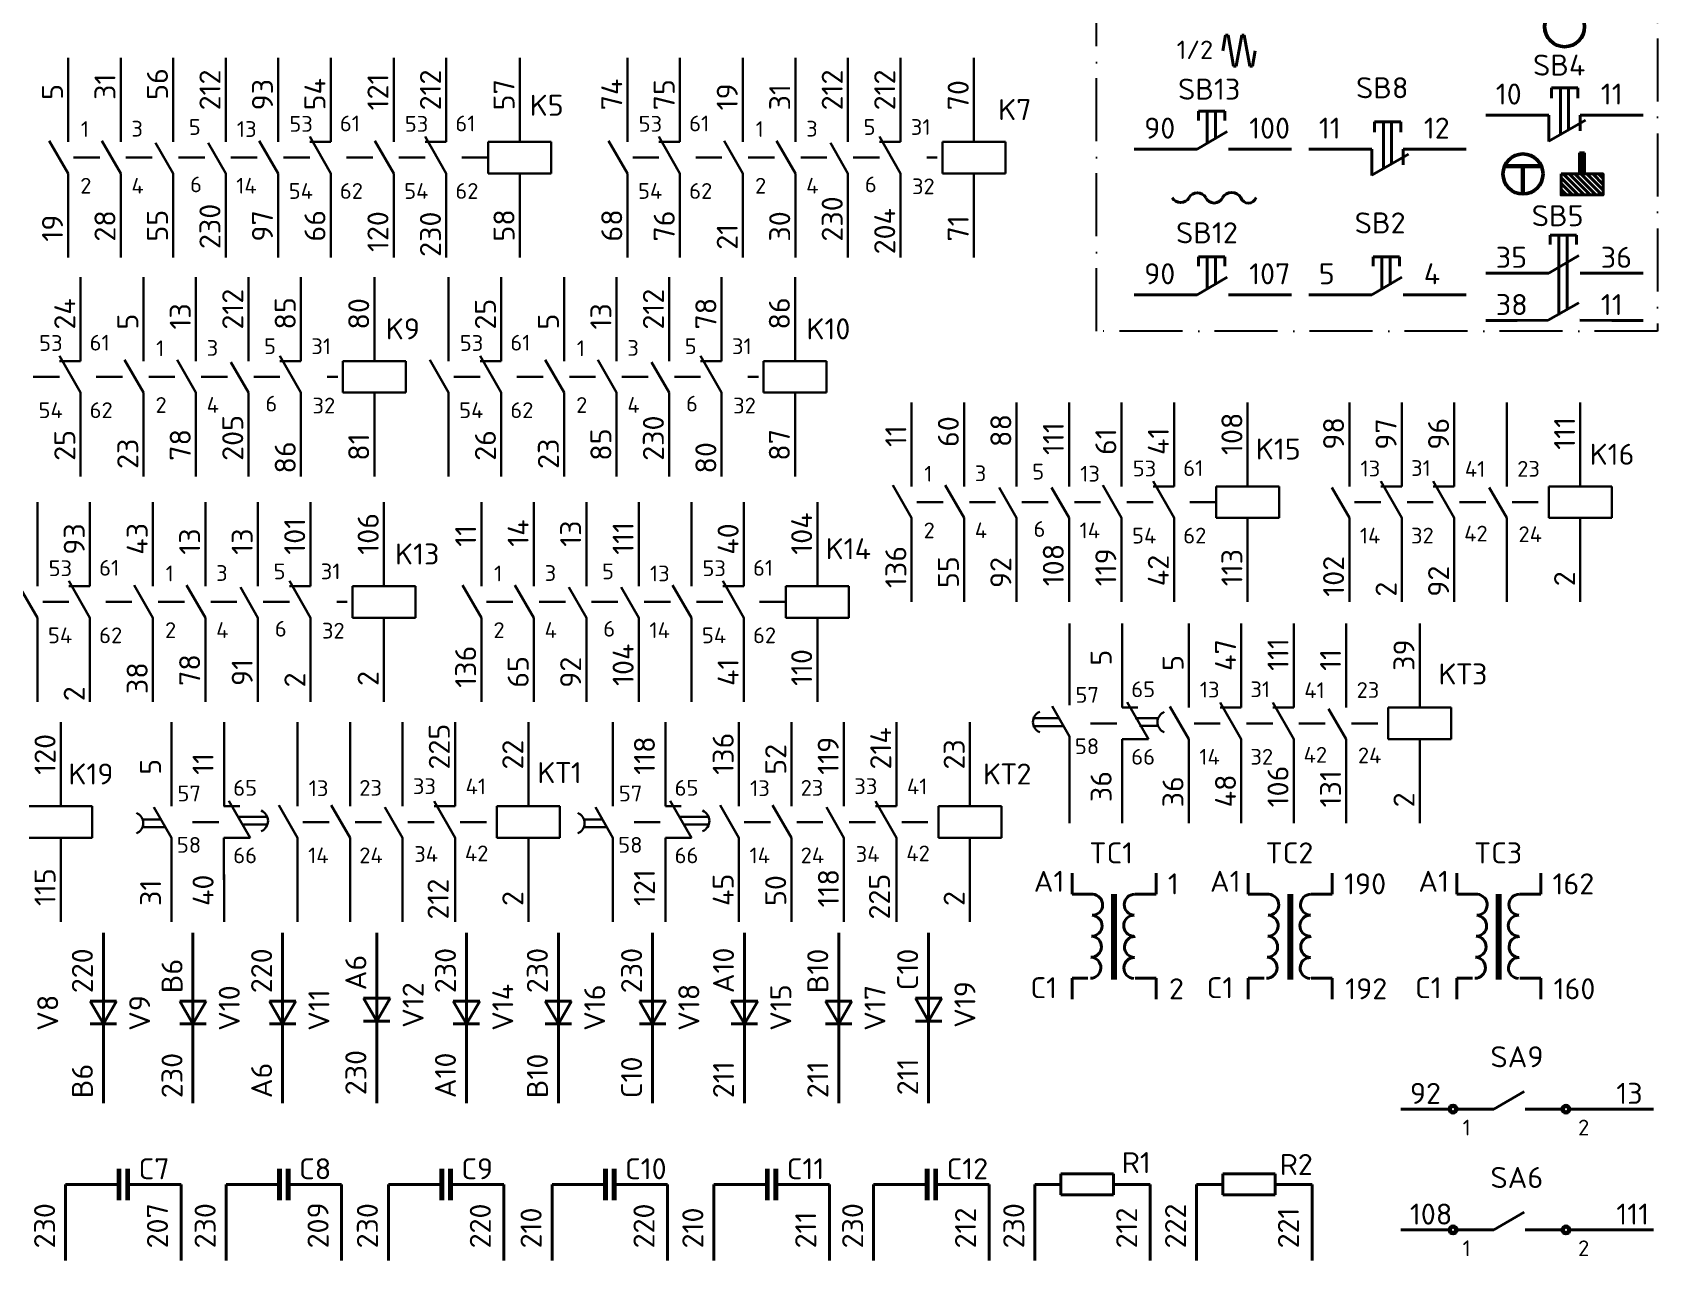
# Model space of a CAD drawing. Header units: inches. Extents: x 315 to 2853, y -243 to 836.
# Drawn here: x 1447.3 to 1756.9, y 157.2 to 391.1 of the extents above; entities that cross this region are included whole.
import ezdxf

# ---------------------------------------------------------------- set-up
doc = ezdxf.new("R2010")
doc.units = ezdxf.units.IN
doc.header["$MEASUREMENT"] = 0
doc.linetypes.add('ACAD_ISO10W100', pattern=[18, 12, -3, 0, -3])
doc.layers.get('0').update_dxf_attribs({"lineweight": 40})
doc.layers.add('СЛОЙ1', color=3, linetype='Continuous', lineweight=30)
doc.layers.add('Слой2', color=4, linetype='ACAD_ISO10W100', lineweight=25)
doc.styles.get("Standard").update_dxf_attribs({"font": 'txt.shx', "height": 4})

# ---------------------------------------------------------------- blocks, each defined once
blk = doc.blocks.new('конт КТ1 замык-возврат')
for p, q in [((7, 0), (12.8, 3.35)), ((9, 1.16), (9, 5.64)), ((10.5, 2), (10.5, 5.54)), ((0, 0), (7, 0)), ((13, 0), (21, 0))]:
    blk.add_line(p, q)
blk.add_arc((9.78, 7.51), 2.11, 202.6199, 337.3801)
blk = doc.blocks.new('контакт КТ1 размык-возврат')
for p, q in [((8, 0), (0, 0)), ((8, 0), (8, -5)), ((14, 0), (14, -3)), ((8, -5), (15.03, -0.94)), ((12, -2.55), (12, -8.09)), ((14, -0.02), (22, -0.02)), ((10.5, -3.39), (10.5, -8.17))]:
    blk.add_line(p, q)
blk.add_arc((11.22, -6.28), 2.11, 202.6199, 337.3801)
blk = doc.blocks.new('контакт КТ1 размык-срабат')
for p, q in [((7, 0), (0, 0)), ((7, 0), (7, -5)), ((13, 0), (13, -3)), ((7, -5), (14.03, -0.94)), ((11, -2.49), (11, -6.97)), ((13, -0.02), (21, -0.02)), ((9.5, -3.33), (9.5, -6.87))]:
    blk.add_line(p, q)
blk.add_arc((10.22, -8.84), 2.11, 22.6199, 157.3801)
blk = doc.blocks.new('конт КТ1 замык-срабат')
for p, q in [((9, 1.16), (9, 6.7)), ((10.5, 2), (10.5, 6.78)), ((7, 0), (12.8, 3.35)), ((0, 0), (7, 0)), ((13, 0), (21, 0))]:
    blk.add_line(p, q)
blk.add_arc((9.78, 4.89), 2.11, 22.6199, 157.3801)
blk = doc.blocks.new('сопротив')
for p, q in [((5, 0), (0, 0)), ((15, 2), (5, 2)), ((5, 2), (5, -2)), ((15, -2), (15, 2)), ((15, 0), (20, 0)), ((5, -2), (15, -2))]:
    blk.add_line(p, q)
blk = doc.blocks.new('конденсатор')
for p, q in [((0, 0), (5, 0)), ((5, 3), (5, -3)), ((5.36, 3), (5.36, -3)), ((6.64, 3), (6.64, -3)), ((7, 3), (7, -3)), ((7, 0), (12, 0))]:
    blk.add_line(p, q)
blk = doc.blocks.new('контакт замыкающ')
for p, q in [((7, 0), (12.8, 3.35)), ((0, 0), (7, 0)), ((13, 0), (20, 0))]:
    blk.add_line(p, q)

msp = doc.modelspace()

# ---------------------------------------------------------------- hatches: boundary and pattern name
h = msp.add_hatch(color=256)
h.paths.add_polyline_path([(1741.99, 364.16), (1742.98, 364.16), (1742.98, 368.15), (1741.99, 368.15)])
edge = h.paths.add_edge_path()
edge.add_line((1742.49, 364.15), (1742.49, 368.15))
h = msp.add_hatch()
h.set_pattern_fill('ANSI31', color=256, scale=0.25, angle=90, style=0)
h.set_pattern_definition([(135, (1293.6825, 698.2361), (-0.561266, -0.561266), [])])
h.paths.add_polyline_path([(1738.49, 364.15), (1746.49, 364.15), (1746.49, 360.15), (1738.49, 360.15)])

# ---------------------------------------------------------------- linework, layer by layer
for p, q in [((1674.05, 387.62), (1674.57, 390.58)), ((1674.57, 390.58), (1675.07, 390.58)), ((1675.07, 390.58), (1676.11, 384.67)), ((1676.61, 384.67), (1677.65, 390.58)), ((1677.65, 390.58), (1678.15, 390.58)), ((1678.15, 390.58), (1679.19, 384.67)), ((1679.69, 384.67), (1680.22, 387.62)), ((1676.11, 384.67), (1676.61, 384.67)), ((1679.19, 384.67), (1679.69, 384.67)), ((1736.67, 380.57), (1741.67, 380.57)), ((1736.67, 378.57), (1736.67, 380.57)), ((1738.37, 371.68), (1738.37, 380.57)), ((1739.94, 380.51), (1739.93, 372.54)), ((1741.67, 380.57), (1741.67, 378.57)), ((1669.43, 376.09), (1674.43, 376.09)), ((1669.43, 374.36), (1669.43, 376.09)), ((1671.05, 376.04), (1671.05, 369.98)), ((1672.66, 376.04), (1672.66, 371.01)), ((1674.43, 376.09), (1674.43, 374.36)), ((1730.15, 375.36), (1724.15, 375.36)), ((1730.15, 375.36), (1736.16, 375.38)), ((1736.15, 375.36), (1736.15, 370.36)), ((1739.81, 377.49), (1739.9, 377.49)), ((1742.16, 375.38), (1748.15, 375.36)), ((1742.16, 372.38), (1742.16, 375.38)), ((1748.15, 375.36), (1754.15, 375.36)), ((1669.15, 368.89), (1674.89, 372.21)), ((1702.95, 374.09), (1707.95, 374.09)), ((1702.95, 372.09), (1702.95, 374.09)), ((1704.66, 365.19), (1704.66, 374.08)), ((1706.22, 374.03), (1706.22, 366.06)), ((1707.95, 374.09), (1707.95, 372.09)), ((1736.16, 370.38), (1743.14, 374.41)), ((1663.16, 368.87), (1657.16, 368.87)), ((1669.16, 368.87), (1663.16, 368.87)), ((1672.82, 371.01), (1672.91, 371.01)), ((1675.16, 368.87), (1681.16, 368.87)), ((1681.16, 368.87), (1687.16, 368.87)), ((1696.43, 368.87), (1690.43, 368.87)), ((1696.43, 368.87), (1702.44, 368.89)), ((1702.43, 368.87), (1702.43, 363.87)), ((1706.1, 371.01), (1706.18, 371.01)), ((1708.44, 368.89), (1714.43, 368.87)), ((1708.44, 365.89), (1708.44, 368.89)), ((1714.43, 368.87), (1720.43, 368.87)), ((1702.44, 363.89), (1709.42, 367.92)), ((1727.75, 365.53), (1734.72, 365.53)), ((1734.67, 365.66), (1727.8, 365.66)), ((1734.61, 365.78), (1727.85, 365.78)), ((1731.24, 365.66), (1731.11, 365.66)), ((1731.11, 365.53), (1731.11, 360.41)), ((1731.24, 360.4), (1731.24, 365.53)), ((1731.36, 360.4), (1731.36, 365.53)), ((1742.98, 368.15), (1741.99, 368.15)), ((1741.99, 368.15), (1741.99, 364.16)), ((1742.98, 364.16), (1742.98, 368.15)), ((1738.49, 360.15), (1738.49, 364.15)), ((1738.49, 364.15), (1742.49, 364.15)), ((1741.99, 364.16), (1742.98, 364.16)), ((1742.49, 364.15), (1746.49, 364.15)), ((1742.49, 364.15), (1742.99, 364.15)), ((1746.49, 364.15), (1746.49, 360.15)), ((1746.49, 360.15), (1738.49, 360.15)), ((1736.42, 352.47), (1741.42, 352.47)), ((1736.42, 350.74), (1736.42, 352.47)), ((1738.04, 352.42), (1738.04, 346.36)), ((1739.65, 352.42), (1739.65, 347.39)), ((1741.42, 352.47), (1741.42, 350.74)), ((1669.43, 348.34), (1674.43, 348.34)), ((1669.43, 346.61), (1669.43, 348.34)), ((1671.05, 348.29), (1671.05, 342.23)), ((1672.66, 348.29), (1672.66, 343.26)), ((1674.43, 348.34), (1674.43, 346.61)), ((1702.71, 348.34), (1707.71, 348.34)), ((1702.71, 346.61), (1702.71, 348.34)), ((1704.32, 348.29), (1704.32, 342.23)), ((1705.94, 348.29), (1705.94, 343.26)), ((1707.71, 348.34), (1707.71, 346.61)), ((1736.14, 345.27), (1741.88, 348.59)), ((1739.64, 347.26), (1739.64, 338.27)), ((1739.81, 347.39), (1739.9, 347.39)), ((1669.15, 341.14), (1674.89, 344.46)), ((1702.42, 341.14), (1708.16, 344.46)), ((1730.15, 345.26), (1724.15, 345.26)), ((1736.15, 345.26), (1730.15, 345.26)), ((1738.06, 346.26), (1738.06, 337.27)), ((1742.15, 345.26), (1748.15, 345.26)), ((1748.15, 345.26), (1754.15, 345.26)), ((1663.16, 341.12), (1657.16, 341.12)), ((1669.16, 341.12), (1663.16, 341.12)), ((1672.82, 343.26), (1672.91, 343.26)), ((1675.16, 341.12), (1681.16, 341.12)), ((1681.16, 341.12), (1687.16, 341.12)), ((1696.43, 341.12), (1690.43, 341.12)), ((1702.43, 341.12), (1696.43, 341.12)), ((1706.1, 343.26), (1706.18, 343.26)), ((1708.43, 341.12), (1714.43, 341.12)), ((1714.43, 341.12), (1720.43, 341.12)), ((1736.06, 336.27), (1741.86, 339.61)), ((1730.15, 336.26), (1724.15, 336.26)), ((1730.15, 336.26), (1736.06, 336.27)), ((1742.06, 336.27), (1748.15, 336.26)), ((1748.15, 336.26), (1754.15, 336.26)), ((1645.34, 230.94), (1645.34, 226.94)), ((1661.34, 226.94), (1661.34, 230.94)), ((1678.91, 230.94), (1678.91, 226.94)), ((1694.91, 226.94), (1694.91, 230.94)), ((1718.61, 230.94), (1718.61, 226.94)), ((1734.61, 226.94), (1734.61, 230.94)), ((1645.34, 226.94), (1649.34, 226.94)), ((1657.34, 226.94), (1661.34, 226.94)), ((1678.91, 226.94), (1682.91, 226.94)), ((1690.91, 226.94), (1694.91, 226.94)), ((1718.61, 226.94), (1722.61, 226.94)), ((1730.61, 226.94), (1734.61, 226.94)), ((1460.8, 219.58), (1460.8, 187.14)), ((1477.88, 219.58), (1477.88, 187.14)), ((1494.95, 219.58), (1494.95, 187.14)), ((1512.9, 219.58), (1512.9, 187.14)), ((1529.97, 187.14), (1529.97, 219.58)), ((1547.48, 219.58), (1547.48, 187.14)), ((1565.43, 219.58), (1565.43, 187.14)), ((1582.94, 219.58), (1582.94, 187.14)), ((1600.89, 219.58), (1600.89, 187.14)), ((1618.02, 219.58), (1618.02, 187.14)), ((1648.34, 210.94), (1645.34, 210.94)), ((1645.34, 210.94), (1645.34, 206.94)), ((1657.34, 210.94), (1661.34, 210.94)), ((1661.34, 206.94), (1661.34, 210.94)), ((1681.91, 210.94), (1678.91, 210.94)), ((1678.91, 210.94), (1678.91, 206.94)), ((1690.91, 210.94), (1694.91, 210.94)), ((1694.91, 206.94), (1694.91, 210.94)), ((1721.61, 210.94), (1718.61, 210.94)), ((1718.61, 210.94), (1718.61, 206.94)), ((1730.61, 210.94), (1734.61, 210.94)), ((1734.61, 206.94), (1734.61, 210.94)), ((1458.29, 206.58), (1460.8, 202.22)), ((1458.29, 206.58), (1463.32, 206.58)), ((1460.8, 202.22), (1463.32, 206.58)), ((1475.36, 206.58), (1477.88, 202.22)), ((1475.36, 206.58), (1480.39, 206.58)), ((1477.88, 202.22), (1480.39, 206.58)), ((1492.43, 206.58), (1494.95, 202.22)), ((1492.43, 206.58), (1497.46, 206.58)), ((1494.95, 202.22), (1497.46, 206.58)), ((1510.38, 207.14), (1512.9, 202.78)), ((1510.38, 207.14), (1515.41, 207.14)), ((1512.9, 202.78), (1515.41, 207.14)), ((1527.45, 206.58), (1529.97, 202.22)), ((1527.45, 206.58), (1532.49, 206.58)), ((1529.97, 202.22), (1532.49, 206.58)), ((1544.96, 206.58), (1547.48, 202.22)), ((1544.96, 206.58), (1550, 206.58)), ((1547.48, 202.22), (1550, 206.58)), ((1562.91, 206.58), (1565.43, 202.22)), ((1562.91, 206.58), (1567.94, 206.58)), ((1565.43, 202.22), (1567.94, 206.58)), ((1580.42, 206.58), (1582.94, 202.22)), ((1580.42, 206.58), (1585.46, 206.58)), ((1582.94, 202.22), (1585.46, 206.58)), ((1598.37, 206.58), (1600.89, 202.22)), ((1598.37, 206.58), (1603.4, 206.58)), ((1600.89, 202.22), (1603.4, 206.58)), ((1615.5, 207.14), (1618.02, 202.78)), ((1615.5, 207.14), (1620.54, 207.14)), ((1618.02, 202.78), (1620.54, 207.14)), ((1463.3, 202.22), (1458.29, 202.22)), ((1480.38, 202.22), (1475.36, 202.22)), ((1497.45, 202.22), (1492.43, 202.22)), ((1515.4, 202.78), (1510.38, 202.78)), ((1532.47, 202.22), (1527.45, 202.22)), ((1549.98, 202.22), (1544.96, 202.22)), ((1567.93, 202.22), (1562.91, 202.22)), ((1585.44, 202.22), (1580.42, 202.22)), ((1603.39, 202.22), (1598.37, 202.22)), ((1620.52, 202.78), (1615.5, 202.78)), ((1717.15, 186), (1708, 186)), ((1740.19, 185.99), (1756.09, 185.99)), ((1458.61, 171.64), (1453.61, 171.64)), ((1453.61, 171.64), (1453.61, 157.16)), ((1470.61, 171.64), (1475.61, 171.64)), ((1475.61, 171.64), (1475.61, 157.16)), ((1489.19, 171.64), (1484.19, 171.64)), ((1484.19, 171.64), (1484.19, 157.16)), ((1501.19, 171.64), (1506.19, 171.64)), ((1506.19, 171.64), (1506.19, 157.16)), ((1520.1, 171.64), (1515.1, 171.64)), ((1515.1, 171.64), (1515.1, 157.16)), ((1532.1, 171.64), (1537.1, 171.64)), ((1537.1, 171.64), (1537.1, 157.16)), ((1551.28, 171.64), (1546.28, 171.64)), ((1546.28, 171.64), (1546.28, 157.16)), ((1563.28, 171.64), (1568.28, 171.64)), ((1568.28, 171.64), (1568.28, 157.16)), ((1582.1, 171.64), (1577.1, 171.64)), ((1577.1, 171.64), (1577.1, 157.16)), ((1594.1, 171.64), (1599.1, 171.64)), ((1599.1, 171.64), (1599.1, 157.16)), ((1612.54, 171.64), (1607.54, 171.64)), ((1607.54, 171.64), (1607.54, 157.16)), ((1624.54, 171.64), (1629.54, 171.64)), ((1629.54, 171.64), (1629.54, 157.16)), ((1638.23, 171.64), (1638.23, 157.16)), ((1658.23, 171.64), (1660.23, 171.64)), ((1660.23, 171.64), (1660.23, 157.16)), ((1669.05, 171.64), (1669.05, 157.16)), ((1689.05, 171.64), (1691.05, 171.64)), ((1691.05, 171.64), (1691.05, 157.16)), ((1717.15, 163), (1708, 163)), ((1740.19, 162.99), (1756.09, 162.99))]:
    msp.add_line(p, q)
at = {"lineweight": 90}
for p, q in [((1653.38, 210.7), (1653.38, 226.97)), ((1686.95, 210.7), (1686.95, 226.97)), ((1726.65, 210.7), (1726.65, 226.97))]:
    msp.add_line(p, q, dxfattribs=at)
at = {"const_width": 1}
msp.add_lwpolyline([(1742.49, 364.15), (1742.49, 368.15)], dxfattribs=at)
msp.add_lwpolyline([(1738.49, 364.15), (1746.49, 364.15), (1746.49, 360.15), (1738.49, 360.15)], close=True)
for centre, radius in [((1739.17, 392.21), 3.88), ((1739.17, 392.21), 3.75), ((1731.24, 364.15), 3.88), ((1731.24, 364.15), 3.75), ((1717.91, 186), 0.761), ((1717.91, 186), 0.49), ((1739.43, 185.99), 0.761), ((1739.43, 185.99), 0.49), ((1717.91, 163), 0.761), ((1717.91, 163), 0.49), ((1739.43, 162.99), 0.761), ((1739.43, 162.99), 0.49)]:
    msp.add_circle(centre, radius)
for centre, radius, start, end in [((1666.02, 360.55), 1.85, 210, 330), ((1669.22, 358.71), 1.85, 30, 150), ((1672.42, 360.37), 1.76, 204.8843, 335.1157), ((1675.74, 358.64), 1.99, 30, 150), ((1678.94, 360.16), 1.57, 199.5709, 340.4292), ((1649.16, 224.92), 2, 270, 86.8243), ((1657.28, 224.94), 2, 90, 266.8243), ((1682.72, 224.92), 2, 270, 86.8243), ((1690.85, 224.94), 2, 90, 266.8243), ((1722.43, 224.92), 2, 270, 86.8243), ((1730.55, 224.94), 2, 90, 266.8243), ((1649.05, 220.92), 2, 270, 86.8243), ((1657.17, 220.94), 2, 90, 266.8243), ((1682.61, 220.92), 2, 270, 86.8243), ((1690.74, 220.94), 2, 90, 266.8243), ((1722.32, 220.92), 2, 270, 86.8243), ((1730.44, 220.94), 2, 90, 266.8243), ((1648.94, 216.93), 2, 270, 86.8243), ((1657.33, 216.88), 2, 90, 266.8243), ((1682.5, 216.93), 2, 270, 86.8243), ((1690.89, 216.88), 2, 90, 266.8243), ((1722.2, 216.93), 2, 270, 86.8243), ((1730.59, 216.88), 2, 90, 266.8243), ((1648.83, 212.93), 2, 270, 86.8243), ((1657.21, 212.88), 2, 90, 266.8243), ((1682.39, 212.93), 2, 270, 86.8243), ((1690.78, 212.88), 2, 90, 266.8243), ((1722.09, 212.93), 2, 270, 86.8243), ((1730.48, 212.88), 2, 90, 266.8243)]:
    msp.add_arc(centre, radius, start, end)
at = {"layer": 'СЛОЙ1'}
for p, q in [((1454.11, 370.26), (1454.11, 386.26)), ((1464.11, 370.26), (1464.11, 386.26)), ((1474.11, 370.26), (1474.11, 386.26)), ((1484.11, 370.26), (1484.11, 386.26)), ((1494.11, 370.26), (1494.11, 386.26)), ((1504.11, 370.26), (1504.11, 386.26)), ((1516.11, 370.26), (1516.11, 386.26)), ((1526.11, 370.26), (1526.11, 386.26)), ((1540.13, 370.26), (1540.13, 386.26)), ((1560.65, 370.26), (1560.65, 386.26)), ((1570.65, 370.26), (1570.65, 386.26)), ((1582.65, 370.26), (1582.65, 386.26)), ((1592.65, 370.26), (1592.65, 386.26)), ((1602.65, 370.26), (1602.65, 386.26)), ((1612.65, 370.26), (1612.65, 386.26)), ((1626.65, 370.26), (1626.65, 386.26)), ((1454.11, 364.26), (1450.51, 370.49)), ((1464.11, 364.26), (1460.51, 370.49)), ((1474.11, 364.26), (1470.76, 370.06)), ((1484.11, 364.26), (1480.76, 370.06)), ((1494.11, 364.26), (1490.51, 370.49)), ((1504.11, 364.26), (1500.11, 371.26)), ((1504.11, 370.26), (1500.11, 370.26)), ((1516.11, 364.26), (1512.51, 370.49)), ((1526.11, 364.26), (1522.11, 371.26)), ((1526.11, 370.26), (1522.11, 370.26)), ((1534.11, 364.26), (1534.11, 370.26)), ((1534.11, 370.26), (1546.11, 370.26)), ((1546.11, 370.26), (1546.11, 364.26)), ((1560.65, 364.26), (1557.06, 370.49)), ((1570.65, 364.26), (1566.65, 371.26)), ((1570.65, 370.26), (1566.65, 370.26)), ((1582.65, 364.26), (1579.06, 370.49)), ((1592.65, 364.26), (1589.06, 370.49)), ((1602.65, 364.26), (1599.31, 370.06)), ((1612.65, 364.26), (1608.65, 371.26)), ((1612.65, 370.26), (1608.65, 370.26)), ((1620.64, 370.26), (1632.64, 370.26)), ((1620.64, 364.26), (1620.64, 370.26)), ((1632.64, 370.26), (1632.64, 364.26)), ((1455.11, 367.26), (1460.11, 367.26)), ((1465.11, 367.26), (1470.11, 367.26)), ((1475.11, 367.26), (1480.11, 367.26)), ((1485.11, 367.26), (1490.11, 367.26)), ((1495.11, 367.26), (1500.11, 367.26)), ((1507.11, 367.26), (1512.11, 367.26)), ((1517.11, 367.26), (1522.11, 367.26)), ((1529.11, 367.26), (1534.11, 367.26)), ((1561.65, 367.26), (1566.65, 367.26)), ((1573.65, 367.26), (1578.65, 367.26)), ((1583.65, 367.26), (1588.65, 367.26)), ((1593.65, 367.26), (1598.65, 367.26)), ((1603.65, 367.26), (1608.65, 367.26)), ((1617.65, 367.26), (1619.65, 367.26)), ((1454.11, 364.26), (1454.11, 348.26)), ((1464.11, 364.26), (1464.11, 348.26)), ((1474.11, 364.26), (1474.11, 348.26)), ((1484.11, 364.26), (1484.11, 348.26)), ((1494.11, 364.26), (1494.11, 348.26)), ((1504.11, 364.26), (1504.11, 348.26)), ((1516.11, 364.26), (1516.11, 348.26)), ((1526.11, 364.26), (1526.11, 348.26)), ((1546.11, 364.26), (1534.11, 364.26)), ((1540.13, 364.26), (1540.13, 348.26)), ((1560.65, 364.26), (1560.65, 348.26)), ((1570.65, 364.26), (1570.65, 348.26)), ((1582.65, 364.26), (1582.65, 348.26)), ((1592.65, 364.26), (1592.65, 348.26)), ((1602.65, 364.26), (1602.65, 348.26)), ((1612.65, 364.26), (1612.65, 348.26)), ((1632.64, 364.26), (1620.64, 364.26)), ((1626.65, 364.26), (1626.65, 348.26)), ((1456.45, 328.5), (1456.45, 344.5)), ((1468.45, 328.5), (1468.45, 344.5)), ((1478.45, 328.5), (1478.45, 344.5)), ((1488.45, 328.5), (1488.45, 344.5)), ((1498.45, 328.5), (1498.45, 344.5)), ((1512.45, 328.5), (1512.45, 344.5)), ((1526.58, 328.5), (1526.58, 344.5)), ((1536.58, 328.5), (1536.58, 344.5)), ((1548.58, 328.5), (1548.58, 344.5)), ((1558.58, 328.5), (1558.58, 344.5)), ((1568.58, 328.5), (1568.58, 344.5)), ((1578.58, 328.5), (1578.58, 344.5)), ((1592.58, 328.5), (1592.58, 344.5)), ((1456.45, 322.5), (1452.45, 329.5)), ((1456.45, 328.5), (1452.45, 328.5)), ((1468.45, 322.5), (1464.85, 328.73)), ((1478.45, 322.5), (1474.85, 328.73)), ((1488.45, 322.5), (1485.1, 328.3)), ((1498.45, 322.5), (1494.45, 329.5)), ((1498.45, 328.5), (1494.45, 328.5)), ((1506.43, 328.5), (1518.43, 328.5)), ((1506.43, 322.5), (1506.43, 328.5)), ((1518.43, 328.5), (1518.43, 322.5)), ((1526.58, 322.5), (1522.98, 328.73)), ((1536.58, 322.5), (1532.58, 329.5)), ((1536.58, 328.5), (1532.58, 328.5)), ((1548.58, 322.5), (1544.98, 328.73)), ((1558.58, 322.5), (1554.98, 328.73)), ((1568.58, 322.5), (1565.23, 328.3)), ((1578.58, 322.5), (1574.58, 329.5)), ((1578.58, 328.5), (1574.58, 328.5)), ((1586.56, 328.5), (1598.56, 328.5)), ((1586.56, 322.5), (1586.56, 328.5)), ((1598.56, 328.5), (1598.56, 322.5)), ((1447.45, 325.5), (1452.45, 325.5)), ((1459.45, 325.5), (1464.45, 325.5)), ((1469.45, 325.5), (1474.45, 325.5)), ((1479.45, 325.5), (1484.45, 325.5)), ((1489.45, 325.5), (1494.45, 325.5)), ((1503.45, 325.5), (1505.45, 325.5)), ((1527.58, 325.5), (1532.58, 325.5)), ((1539.58, 325.5), (1544.58, 325.5)), ((1549.58, 325.5), (1554.58, 325.5)), ((1559.58, 325.5), (1564.58, 325.5)), ((1569.58, 325.5), (1574.58, 325.5)), ((1583.58, 325.5), (1585.58, 325.5)), ((1456.45, 322.5), (1456.45, 306.5)), ((1468.45, 322.5), (1468.45, 306.5)), ((1478.45, 322.5), (1478.45, 306.5)), ((1488.45, 322.5), (1488.45, 306.5)), ((1498.45, 322.5), (1498.45, 306.5)), ((1518.43, 322.5), (1506.43, 322.5)), ((1512.45, 322.5), (1512.45, 306.5)), ((1526.58, 322.5), (1526.58, 306.5)), ((1536.58, 322.5), (1536.58, 306.5)), ((1548.58, 322.5), (1548.58, 306.5)), ((1558.58, 322.5), (1558.58, 306.5)), ((1568.58, 322.5), (1568.58, 306.5)), ((1578.58, 322.5), (1578.58, 306.5)), ((1598.56, 322.5), (1586.56, 322.5)), ((1592.58, 322.5), (1592.58, 306.5)), ((1614.77, 304.61), (1614.77, 320.61)), ((1624.77, 304.61), (1624.77, 320.61)), ((1634.77, 304.61), (1634.77, 320.61)), ((1644.77, 304.61), (1644.77, 320.61)), ((1654.77, 304.61), (1654.77, 320.61)), ((1664.77, 304.61), (1664.77, 320.61)), ((1678.79, 304.61), (1678.79, 320.61)), ((1698.16, 304.61), (1698.16, 320.61)), ((1708.16, 304.61), (1708.16, 320.61)), ((1718.16, 304.61), (1718.16, 320.61)), ((1728.16, 304.61), (1728.16, 320.61)), ((1742.16, 304.61), (1742.16, 320.61)), ((1614.78, 298.61), (1611.18, 304.84)), ((1624.78, 298.61), (1621.18, 304.84)), ((1634.78, 298.61), (1631.43, 304.41)), ((1644.78, 298.61), (1641.43, 304.41)), ((1654.78, 298.61), (1651.18, 304.84)), ((1664.77, 298.61), (1660.77, 305.61)), ((1664.77, 304.61), (1660.77, 304.61)), ((1672.77, 298.61), (1672.77, 304.61)), ((1672.77, 304.61), (1684.77, 304.61)), ((1684.77, 304.61), (1684.77, 298.61)), ((1698.16, 298.61), (1694.81, 304.41)), ((1708.16, 298.61), (1704.16, 305.61)), ((1708.16, 304.61), (1704.16, 304.61)), ((1718.16, 298.61), (1714.16, 305.61)), ((1718.16, 304.61), (1714.16, 304.61)), ((1728.16, 298.61), (1724.81, 304.41)), ((1736.15, 298.61), (1736.15, 304.61)), ((1736.15, 304.61), (1748.15, 304.61)), ((1748.15, 304.61), (1748.15, 298.61)), ((1448.25, 285.61), (1448.25, 301.61)), ((1458.25, 285.61), (1458.25, 301.61)), ((1470.25, 285.61), (1470.25, 301.61)), ((1480.25, 285.61), (1480.25, 301.61)), ((1490.25, 285.61), (1490.25, 301.61)), ((1500.25, 285.61), (1500.25, 301.61)), ((1514.25, 285.61), (1514.25, 301.61)), ((1532.82, 285.61), (1532.82, 301.61)), ((1542.82, 285.61), (1542.82, 301.61)), ((1552.82, 285.61), (1552.82, 301.61)), ((1562.82, 285.61), (1562.82, 301.61)), ((1572.82, 285.61), (1572.82, 301.61)), ((1582.82, 285.61), (1582.82, 301.61)), ((1596.83, 285.61), (1596.83, 301.61)), ((1615.78, 301.61), (1620.77, 301.61)), ((1625.78, 301.61), (1630.77, 301.61)), ((1635.78, 301.61), (1640.77, 301.61)), ((1645.78, 301.61), (1650.77, 301.61)), ((1655.78, 301.61), (1660.77, 301.61)), ((1667.78, 301.61), (1672.77, 301.61)), ((1667.78, 301.61), (1672.77, 301.61)), ((1699.16, 301.61), (1704.16, 301.61)), ((1709.16, 301.61), (1714.16, 301.61)), ((1719.16, 301.61), (1724.16, 301.61)), ((1729.16, 301.61), (1734.16, 301.61)), ((1614.77, 298.61), (1614.77, 282.61)), ((1624.77, 298.61), (1624.77, 282.61)), ((1634.77, 298.61), (1634.77, 282.61)), ((1644.77, 298.61), (1644.77, 282.61)), ((1654.77, 298.61), (1654.77, 282.61)), ((1664.77, 298.61), (1664.77, 282.61)), ((1684.77, 298.61), (1672.77, 298.61)), ((1678.79, 298.61), (1678.79, 282.61)), ((1698.16, 298.61), (1698.16, 282.61)), ((1708.16, 298.61), (1708.16, 282.61)), ((1718.16, 298.61), (1718.16, 282.61)), ((1728.16, 298.61), (1728.16, 282.61)), ((1748.15, 298.61), (1736.15, 298.61)), ((1742.16, 298.61), (1742.16, 282.61)), ((1448.25, 279.61), (1444.65, 285.84)), ((1458.25, 279.61), (1454.25, 286.61)), ((1458.25, 285.61), (1454.25, 285.61)), ((1470.25, 279.61), (1466.65, 285.84)), ((1480.25, 279.61), (1476.65, 285.84)), ((1490.25, 279.61), (1486.9, 285.41)), ((1500.25, 279.61), (1496.25, 286.61)), ((1500.25, 285.61), (1496.25, 285.61)), ((1508.24, 285.61), (1520.24, 285.61)), ((1508.24, 279.61), (1508.24, 285.61)), ((1520.24, 285.61), (1520.24, 279.61)), ((1532.82, 279.61), (1529.22, 285.84)), ((1542.82, 279.61), (1539.22, 285.84)), ((1552.82, 279.61), (1549.47, 285.41)), ((1562.82, 279.61), (1559.47, 285.41)), ((1572.82, 279.61), (1569.22, 285.84)), ((1582.82, 279.61), (1578.82, 286.61)), ((1582.82, 285.61), (1578.82, 285.61)), ((1590.82, 279.61), (1590.82, 285.61)), ((1590.82, 285.61), (1602.82, 285.61)), ((1602.82, 285.61), (1602.82, 279.61)), ((1449.25, 282.61), (1454.25, 282.61)), ((1461.25, 282.61), (1466.25, 282.61)), ((1471.25, 282.61), (1476.25, 282.61)), ((1481.25, 282.61), (1486.25, 282.61)), ((1491.25, 282.61), (1496.25, 282.61)), ((1505.25, 282.61), (1507.25, 282.61)), ((1533.82, 282.61), (1538.82, 282.61)), ((1543.82, 282.61), (1548.82, 282.61)), ((1553.82, 282.61), (1558.82, 282.61)), ((1563.82, 282.61), (1568.82, 282.61)), ((1573.82, 282.61), (1578.82, 282.61)), ((1585.82, 282.61), (1590.82, 282.61)), ((1585.82, 282.61), (1590.82, 282.61)), ((1448.25, 279.61), (1448.25, 263.61)), ((1458.25, 279.61), (1458.25, 263.61)), ((1470.25, 279.61), (1470.25, 263.61)), ((1480.25, 279.61), (1480.25, 263.61)), ((1490.25, 279.61), (1490.25, 263.61)), ((1500.25, 279.61), (1500.25, 263.61)), ((1520.24, 279.61), (1508.24, 279.61)), ((1514.25, 279.61), (1514.25, 263.61)), ((1532.82, 279.61), (1532.82, 263.61)), ((1542.82, 279.61), (1542.82, 263.61)), ((1552.82, 279.61), (1552.82, 263.61)), ((1562.82, 279.61), (1562.82, 263.61)), ((1572.82, 279.61), (1572.82, 263.61)), ((1582.82, 279.61), (1582.82, 263.61)), ((1602.82, 279.61), (1590.82, 279.61)), ((1596.83, 279.61), (1596.83, 263.61)), ((1644.87, 270.48), (1644.87, 278.48)), ((1654.87, 270.48), (1654.87, 278.48)), ((1667.57, 262.48), (1667.57, 278.48)), ((1677.57, 262.48), (1677.57, 278.48)), ((1687.57, 262.48), (1687.57, 278.48)), ((1697.57, 262.48), (1697.57, 278.48)), ((1711.57, 262.48), (1711.57, 278.48)), ((1677.57, 256.48), (1673.57, 263.48)), ((1687.57, 256.48), (1683.57, 263.48)), ((1667.57, 256.48), (1663.97, 262.71)), ((1677.57, 262.48), (1673.57, 262.48)), ((1687.57, 262.48), (1683.57, 262.48)), ((1697.57, 256.48), (1694.22, 262.28)), ((1705.55, 256.48), (1705.55, 262.48)), ((1705.55, 262.48), (1717.55, 262.48)), ((1717.55, 262.48), (1717.55, 256.48)), ((1452.69, 243.69), (1452.69, 259.69)), ((1473.8, 251.69), (1473.8, 259.69)), ((1483.8, 251.69), (1483.8, 259.69)), ((1497.8, 243.69), (1497.8, 259.69)), ((1507.8, 243.69), (1507.8, 259.69)), ((1517.8, 243.69), (1517.8, 259.69)), ((1527.8, 243.69), (1527.8, 259.69)), ((1541.8, 243.69), (1541.8, 259.69)), ((1557.88, 251.69), (1557.88, 259.69)), ((1567.88, 251.69), (1567.88, 259.69)), ((1581.88, 243.69), (1581.88, 259.69)), ((1591.88, 243.69), (1591.88, 259.69)), ((1601.88, 243.69), (1601.88, 259.69)), ((1611.88, 243.69), (1611.88, 259.69)), ((1625.88, 243.69), (1625.88, 259.69)), ((1648.87, 259.48), (1653.87, 259.48)), ((1668.57, 259.48), (1673.57, 259.48)), ((1678.57, 259.48), (1683.57, 259.48)), ((1688.57, 259.48), (1693.57, 259.48)), ((1698.57, 259.48), (1703.57, 259.48)), ((1667.57, 256.48), (1667.57, 240.48)), ((1677.57, 256.48), (1677.57, 240.48)), ((1687.57, 256.48), (1687.57, 240.48)), ((1697.57, 256.48), (1697.57, 240.48)), ((1717.55, 256.48), (1705.55, 256.48)), ((1711.57, 256.48), (1711.57, 240.48)), ((1644.87, 240.48), (1644.87, 250.48)), ((1654.87, 240.48), (1654.87, 249.48)), ((1527.8, 237.69), (1523.8, 244.69)), ((1611.89, 237.69), (1607.88, 244.69)), ((1446.67, 243.69), (1458.67, 243.69)), ((1458.67, 243.69), (1458.67, 237.69)), ((1497.8, 237.69), (1494.2, 243.92)), ((1507.8, 237.69), (1504.2, 243.92)), ((1517.8, 237.69), (1514.45, 243.49)), ((1527.8, 243.69), (1523.8, 243.69)), ((1535.78, 237.69), (1535.78, 243.69)), ((1535.78, 243.69), (1547.78, 243.69)), ((1547.78, 243.69), (1547.78, 237.69)), ((1581.89, 237.69), (1578.29, 243.92)), ((1591.89, 237.69), (1588.29, 243.92)), ((1601.89, 237.69), (1598.54, 243.49)), ((1611.88, 243.69), (1607.88, 243.69)), ((1619.87, 237.69), (1619.87, 243.69)), ((1619.87, 243.69), (1631.87, 243.69)), ((1631.87, 243.69), (1631.87, 237.69)), ((1477.8, 240.69), (1482.8, 240.69)), ((1498.8, 240.69), (1503.8, 240.69)), ((1508.8, 240.69), (1513.8, 240.69)), ((1518.8, 240.69), (1523.8, 240.69)), ((1528.8, 240.69), (1533.8, 240.69)), ((1561.89, 240.69), (1566.88, 240.69)), ((1582.89, 240.69), (1587.88, 240.69)), ((1592.89, 240.69), (1597.88, 240.69)), ((1602.89, 240.69), (1607.88, 240.69)), ((1612.89, 240.69), (1617.88, 240.69)), ((1458.67, 237.69), (1446.67, 237.69)), ((1452.69, 237.69), (1452.69, 221.69)), ((1497.8, 237.69), (1497.8, 221.69)), ((1507.8, 237.69), (1507.8, 221.69)), ((1517.8, 237.69), (1517.8, 221.69)), ((1527.8, 237.69), (1527.8, 221.69)), ((1547.78, 237.69), (1535.78, 237.69)), ((1541.8, 237.69), (1541.8, 221.69)), ((1581.88, 237.69), (1581.88, 221.69)), ((1591.88, 237.69), (1591.88, 221.69)), ((1601.88, 237.69), (1601.88, 221.69)), ((1611.88, 237.69), (1611.88, 221.69)), ((1631.87, 237.69), (1619.87, 237.69)), ((1625.88, 237.69), (1625.88, 221.69)), ((1473.8, 221.69), (1473.8, 231.69)), ((1483.8, 221.69), (1483.8, 230.69)), ((1557.88, 221.69), (1557.88, 231.69)), ((1567.88, 221.69), (1567.88, 230.69))]:
    msp.add_line(p, q, dxfattribs=at)
at = {"layer": 'Слой2'}
for p, q in [((1650.01, 334.21), (1650.01, 570.94)), ((1756.86, 570.94), (1756.86, 334.21)), ((1756.86, 334.21), (1650.01, 334.21))]:
    msp.add_line(p, q, dxfattribs=at)

# ---------------------------------------------------------------- block references
for name, p in [('контакт замыкающ', (1718.67, 185.99)), ('сопротив', (1638.23, 171.64)), ('сопротив', (1669.05, 171.64)), ('контакт замыкающ', (1718.67, 162.99))]:
    msp.add_blockref(name, p)
at = {"rotation": 180}
for p in [(1470.61, 171.64), (1501.19, 171.64), (1532.1, 171.64), (1563.28, 171.64), (1594.1, 171.64), (1624.54, 171.64)]:
    msp.add_blockref('конденсатор', p, dxfattribs=at)
at = {"layer": 'СЛОЙ1', "rotation": 90}
for name, p in [('конт КТ1 замык-срабат', (1644.88, 249.96)), ('контакт КТ1 размык-срабат', (1654.88, 249.49)), ('конт КТ1 замык-возврат', (1473.8, 230.69)), ('контакт КТ1 размык-возврат', (1483.78, 229.69)), ('конт КТ1 замык-возврат', (1557.88, 230.69)), ('контакт КТ1 размык-возврат', (1567.87, 229.69))]:
    msp.add_blockref(name, p, dxfattribs=at)

# ---------------------------------------------------------------- texts
for s, p in [('56', (1473.11, 378.26)), ('5', (1453.11, 378.26)), ('31', (1463.11, 378.26)), ('212', (1483.11, 376.26)), ('93', (1493.11, 376.26)), ('54', (1503.11, 376.26)), ('121', (1515.11, 376.26)), ('212', (1525.11, 376.26)), ('57', (1539.13, 376.26)), ('74', (1559.65, 376.26)), ('75', (1569.65, 376.26)), ('19', (1581.65, 376.26)), ('212', (1601.65, 376.26)), ('212', (1611.65, 376.26)), ('70', (1625.65, 376.26)), ('31', (1591.65, 376.26)), ('230', (1601.65, 351.26)), ('28', (1463.11, 351.26)), ('55', (1473.11, 351.26)), ('230', (1483.11, 349.84)), ('97', (1493.11, 351.26)), ('66', (1503.11, 351.26)), ('120', (1515.11, 349.28)), ('230', (1525.11, 348.35)), ('58', (1539.13, 351.26)), ('68', (1559.65, 351.26)), ('76', (1569.65, 351.26)), ('30', (1591.65, 351.26)), ('204', (1611.65, 348.83)), ('19', (1453.11, 351.26)), ('21', (1581.65, 349.71)), ('71', (1625.65, 351.26)), ('212', (1487.45, 334.5)), ('212', (1567.58, 334.5)), ('24', (1455.45, 334.5)), ('13', (1477.45, 334.5)), ('85', (1497.45, 334.5)), ('80', (1511.45, 334.5)), ('25', (1535.58, 334.5)), ('13', (1557.58, 334.5)), ('78', (1577.58, 334.5)), ('86', (1591.58, 334.5)), ('5', (1467.45, 334.5)), ('5', (1547.58, 334.5)), ('205', (1487.45, 309.5)), ('230', (1567.58, 309.5)), ('60', (1623.77, 312.13)), ('88', (1633.77, 312.13)), ('111', (1643.77, 310.61)), ('108', (1677.79, 310.61)), ('98', (1697.16, 311.61)), ('97', (1707.16, 311.61)), ('96', (1717.16, 311.61)), ('111', (1741.16, 311.61)), ('25', (1455.45, 309.5)), ('23', (1467.45, 307.95)), ('78', (1477.45, 309.5)), ('86', (1497.45, 307.07)), ('81', (1511.45, 309.5)), ('26', (1535.58, 309.5)), ('23', (1547.58, 307.95)), ('85', (1557.58, 309.5)), ('80', (1577.58, 307.07)), ('87', (1591.58, 309.5)), ('11', (1613.77, 312.13)), ('61', (1653.77, 310.61)), ('41', (1663.77, 310.61)), ('93', (1457.25, 291.6)), ('43', (1469.25, 291.61)), ('101', (1499.25, 291.61)), ('106', (1513.25, 291.61)), ('14', (1541.82, 293.13)), ('13', (1551.82, 293.13)), ('111', (1561.82, 291.61)), ('40', (1581.82, 291.61)), ('104', (1595.83, 291.61)), ('13', (1479.25, 291.61)), ('13', (1489.25, 291.61)), ('11', (1531.82, 293.13)), ('136', (1613.77, 285.26)), ('108', (1643.77, 285.61)), ('119', (1653.77, 285.61)), ('42', (1663.77, 285.61)), ('113', (1677.79, 285.61)), ('102', (1697.16, 283.61)), ('55', (1623.77, 285.26)), ('92', (1633.77, 285.26)), ('92', (1717.16, 283.61)), ('2', (1741.16, 285.61)), ('2', (1707.16, 283.61)), ('136', (1531.82, 266.26)), ('104', (1561.82, 266.61)), ('110', (1595.83, 266.61)), ('5', (1652.87, 270.48)), ('47', (1676.57, 269.48)), ('111', (1686.57, 269.48)), ('11', (1696.57, 269.48)), ('39', (1710.57, 269.48)), ('38', (1469.25, 265.06)), ('78', (1479.25, 266.61)), ('91', (1489.25, 266.61)), ('65', (1541.82, 266.26)), ('92', (1551.82, 266.26)), ('41', (1581.82, 266.61)), ('5', (1666.57, 269.48)), ('2', (1457.25, 263.7)), ('2', (1499.29, 266.33)), ('2', (1513.25, 266.61)), ('120', (1451.69, 249.69)), ('225', (1526.8, 250.69)), ('136', (1580.88, 249.69)), ('214', (1610.88, 250.69)), ('22', (1540.8, 250.69)), ('118', (1565.88, 249.69)), ('52', (1590.88, 249.69)), ('119', (1600.88, 249.69)), ('23', (1624.88, 250.69)), ('5', (1471.8, 249.69)), ('11', (1481.8, 249.69)), ('106', (1686.57, 243.48)), ('36', (1652.87, 244.48)), ('36', (1666.57, 243.48)), ('48', (1676.57, 243.48)), ('131', (1696.57, 243.48)), ('2', (1710.57, 243.48)), ('115', (1451.69, 224.69)), ('31', (1471.8, 224.69)), ('40', (1481.8, 224.69)), ('212', (1526.57, 222.12)), ('121', (1565.88, 224.69)), ('45', (1580.88, 224.69)), ('50', (1590.88, 224.69)), ('118', (1600.92, 224.42)), ('225', (1610.65, 222.12)), ('2', (1540.8, 224.69)), ('2', (1624.88, 224.69)), ('220', (1458.8, 208.08)), ('B6', (1475.88, 208.08)), ('220', (1492.95, 208.08)), ('A6', (1510.9, 208.64)), ('230', (1527.97, 208.08)), ('230', (1545.48, 208.08)), ('230', (1563.43, 208.08)), ('A10', (1580.94, 208.08)), ('B10', (1598.89, 208.08)), ('C10', (1616.02, 208.64)), ('V10', (1486.79, 200.9)), ('V11', (1503.86, 200.9)), ('V12', (1521.81, 201.47)), ('V14', (1538.89, 200.9)), ('V16', (1556.4, 200.9)), ('V18', (1574.34, 200.9)), ('V15', (1591.85, 200.9)), ('V17', (1609.8, 200.9)), ('V19', (1626.93, 201.47)), ('V8', (1452.21, 200.9)), ('V9', (1469.72, 200.9)), ('230', (1475.88, 188.08)), ('230', (1510.9, 188.64)), ('A10', (1527.97, 188.08)), ('B10', (1545.48, 188.08)), ('C10', (1563.43, 188.08)), ('211', (1616.02, 188.64)), ('B6', (1458.8, 188.08)), ('A6', (1492.95, 188.08)), ('211', (1580.94, 188.08)), ('211', (1598.89, 188.08)), ('230', (1451.61, 159.46)), ('207', (1473.11, 159.46)), ('230', (1482.19, 159.46)), ('209', (1503.7, 159.46)), ('230', (1513.1, 159.46)), ('220', (1534.61, 159.46)), ('220', (1565.79, 159.46)), ('230', (1605.54, 159.46)), ('230', (1636.23, 159.46)), ('222', (1667.05, 159.46)), ('210', (1544.28, 159.46)), ('210', (1575.1, 159.46)), ('211', (1596.6, 159.46)), ('212', (1627.04, 159.46)), ('212', (1657.74, 159.46)), ('221', (1688.55, 159.46))]:
    msp.add_text(s, height=4, rotation=90).set_placement(p)
for s, height, p in [('SB4', 4, (1733.15, 382.89)), ('SB13', 4, (1665.53, 378.31)), ('SB8', 4, (1699.43, 378.57)), ('10', 4, (1726.06, 377.37)), ('11', 4, (1746.06, 377.37)), ('K5', 4, (1542.01, 375.23)), ('K7', 4, (1631.25, 374.41)), ('90', 4, (1659.07, 370.88)), ('100', 4, (1679.07, 370.88)), ('11', 4, (1692.34, 370.88)), ('12', 4, (1712.34, 370.88)), ('SB2', 4, (1699.18, 352.82)), ('SB5', 4, (1732.9, 354.2)), ('SB12', 4, (1665.14, 350.94)), ('35', 4, (1726.06, 346.27)), ('36', 4, (1746.06, 346.27)), ('90', 4, (1659.07, 343.13)), ('107', 4, (1679.07, 343.13)), ('5', 4, (1692.34, 343.13)), ('4', 4, (1712.34, 343.13)), ('38', 4, (1726.06, 337.27)), ('11', 4, (1746.06, 337.27)), ('K9', 4, (1514.6, 332.64)), ('K10', 4, (1594.73, 332.64)), ('K15', 4, (1680.34, 309.75)), ('K16', 4, (1743.93, 308.75)), ('K14', 4, (1598.39, 290.75)), ('K13', 4, (1516.36, 289.75)), ('KТ3', 4, (1715.13, 266.89)), ('K19', 4, (1454.14, 247.84)), ('KТ1', 4, (1543.48, 248.1)), ('KТ2', 4, (1628.36, 247.84)), ('TC1', 4, (1648.62, 232.81)), ('TC2', 4, (1682.18, 232.81)), ('TC3', 4, (1721.89, 232.81)), ('A1', 4, (1638.04, 227.4)), ('1', 4, (1663.59, 226.91)), ('A1', 4, (1671.61, 227.4)), ('190', 4, (1697.16, 226.91)), ('A1', 4, (1711.31, 227.4)), ('162', 4, (1736.86, 226.91)), ('C1', 4, (1637.41, 207.13)), ('2', 4, (1663.8, 206.92)), ('C1', 4, (1670.98, 207.13)), ('192', 4, (1697.37, 206.92)), ('C1', 4, (1710.68, 207.13)), ('160', 4, (1737.07, 206.92)), ('SA9', 4, (1725.04, 193.97)), ('92', 4, (1709.69, 187)), ('13', 4, (1749.02, 187)), ('1', 3, (1719.73, 180.99)), ('2', 3, (1741.73, 180.99)), ('C7', 4, (1467.5, 172.64)), ('C8', 4, (1498.08, 172.64)), ('C9', 4, (1528.99, 172.64)), ('C10', 4, (1560.17, 172.64)), ('C11', 4, (1590.98, 172.64)), ('C12', 4, (1621.43, 172.64)), ('R1', 4, (1654.81, 173.81)), ('R2', 4, (1684.91, 173.45)), ('SA6', 4, (1725.04, 170.97)), ('108', 4, (1709.69, 164)), ('111', 4, (1749.02, 164)), ('1', 3, (1719.73, 157.99)), ('2', 3, (1741.73, 157.99))]:
    msp.add_text(s, height=height).set_placement(p)
at = {"insert": (1665.27, 389.55), "char_height": 3.5, "width": 6.5642, "attachment_point": 1}
msp.add_mtext('1/2', dxfattribs=at)
at = {"layer": 'СЛОЙ1'}
for s, p in [('5', (1477.08, 371.59)), ('53', (1496.23, 372.19)), ('61', (1505.86, 372.27)), ('53', (1518.23, 372.19)), ('61', (1527.86, 372.27)), ('53', (1562.77, 372.2)), ('61', (1572.4, 372.27)), ('5', (1605.62, 371.59)), ('31', (1614.62, 371.59)), ('1', (1456.52, 371.2)), ('3', (1466.15, 371.27)), ('13', (1486.23, 371.2)), ('1', (1585.06, 371.2)), ('3', (1594.69, 371.27)), ('2', (1456.4, 360.41)), ('4', (1466.15, 360.41)), ('6', (1477.33, 360.66)), ('14', (1486.11, 360.41)), ('54', (1496.11, 359.4)), ('62', (1505.86, 359.41)), ('54', (1518.11, 359.4)), ('62', (1527.86, 359.41)), ('54', (1562.65, 359.41)), ('62', (1572.4, 359.41)), ('2', (1584.94, 360.41)), ('4', (1594.69, 360.41)), ('6', (1605.87, 360.66)), ('32', (1614.84, 360.29)), ('53', (1448.56, 330.44)), ('61', (1458.19, 330.51)), ('1', (1470.85, 329.44)), ('3', (1480.48, 329.51)), ('5', (1491.42, 329.83)), ('31', (1500.42, 329.83)), ('53', (1528.7, 330.44)), ('61', (1538.33, 330.51)), ('1', (1550.99, 329.44)), ('3', (1560.62, 329.51)), ('5', (1571.55, 329.83)), ('31', (1580.55, 329.83)), ('54', (1448.45, 317.64)), ('62', (1458.19, 317.65)), ('2', (1470.74, 318.64)), ('4', (1480.48, 318.65)), ('6', (1491.67, 318.9)), ('32', (1500.64, 318.53)), ('54', (1528.58, 317.64)), ('62', (1538.33, 317.65)), ('2', (1550.87, 318.64)), ('4', (1560.62, 318.65)), ('6', (1571.8, 318.9)), ('32', (1580.77, 318.53)), ('61', (1666.52, 306.61)), ('31', (1709.91, 306.62)), ('1', (1617.18, 305.54)), ('3', (1626.81, 305.62)), ('5', (1637.75, 305.94)), ('13', (1646.89, 305.54)), ('53', (1656.89, 306.54)), ('13', (1700.28, 306.54)), ('41', (1720.16, 306.44)), ('23', (1730.13, 306.48)), ('2', (1617.06, 294.75)), ('4', (1626.81, 294.76)), ('6', (1638, 295.01)), ('14', (1646.77, 294.75)), ('54', (1656.77, 293.75)), ('62', (1666.52, 293.76)), ('14', (1700.16, 293.75)), ('32', (1709.91, 293.76)), ('42', (1720.03, 294.14)), ('24', (1730.38, 294.01)), ('53', (1450.37, 287.54)), ('61', (1460, 287.62)), ('1', (1472.66, 286.54)), ('3', (1482.29, 286.62)), ('5', (1493.22, 286.94)), ('31', (1502.22, 286.94)), ('1', (1535.23, 286.54)), ('3', (1544.86, 286.62)), ('5', (1555.79, 286.94)), ('13', (1564.93, 286.54)), ('53', (1574.93, 287.54)), ('61', (1584.56, 287.61)), ('2', (1472.54, 275.75)), ('4', (1482.29, 275.76)), ('6', (1493.47, 276.01)), ('32', (1502.44, 275.64)), ('2', (1535.11, 275.75)), ('4', (1544.86, 275.76)), ('6', (1556.04, 276.01)), ('14', (1564.82, 275.75)), ('54', (1450.25, 274.75)), ('62', (1460, 274.76)), ('54', (1574.82, 274.75)), ('62', (1584.56, 274.76)), ('57', (1645.99, 263.41)), ('65', (1656.62, 264.48)), ('13', (1669.68, 264.41)), ('31', (1679.31, 264.48)), ('41', (1689.57, 264.3)), ('23', (1699.54, 264.34)), ('58', (1645.87, 253.62)), ('66', (1656.62, 251.62)), ('14', (1669.57, 251.62)), ('32', (1679.31, 251.62)), ('42', (1689.44, 252)), ('24', (1699.79, 251.88)), ('65', (1485.55, 245.7)), ('13', (1499.92, 245.63)), ('23', (1509.55, 245.7)), ('33', (1519.77, 246.02)), ('41', (1529.8, 245.98)), ('65', (1569.63, 245.7)), ('13', (1584, 245.63)), ('23', (1593.63, 245.7)), ('33', (1603.86, 246.02)), ('41', (1613.88, 245.98)), ('57', (1474.92, 244.63)), ('57', (1559, 244.63)), ('58', (1474.8, 234.84)), ('66', (1485.55, 232.84)), ('14', (1499.8, 232.84)), ('24', (1509.55, 232.84)), ('34', (1520.02, 233.09)), ('42', (1529.67, 233.22)), ('58', (1558.88, 234.84)), ('66', (1569.63, 232.84)), ('14', (1583.88, 232.84)), ('24', (1593.63, 232.84)), ('34', (1604.11, 233.09)), ('42', (1613.76, 233.22))]:
    msp.add_text(s, height=3, dxfattribs=at).set_placement(p)

doc.saveas('drawing.dxf')
